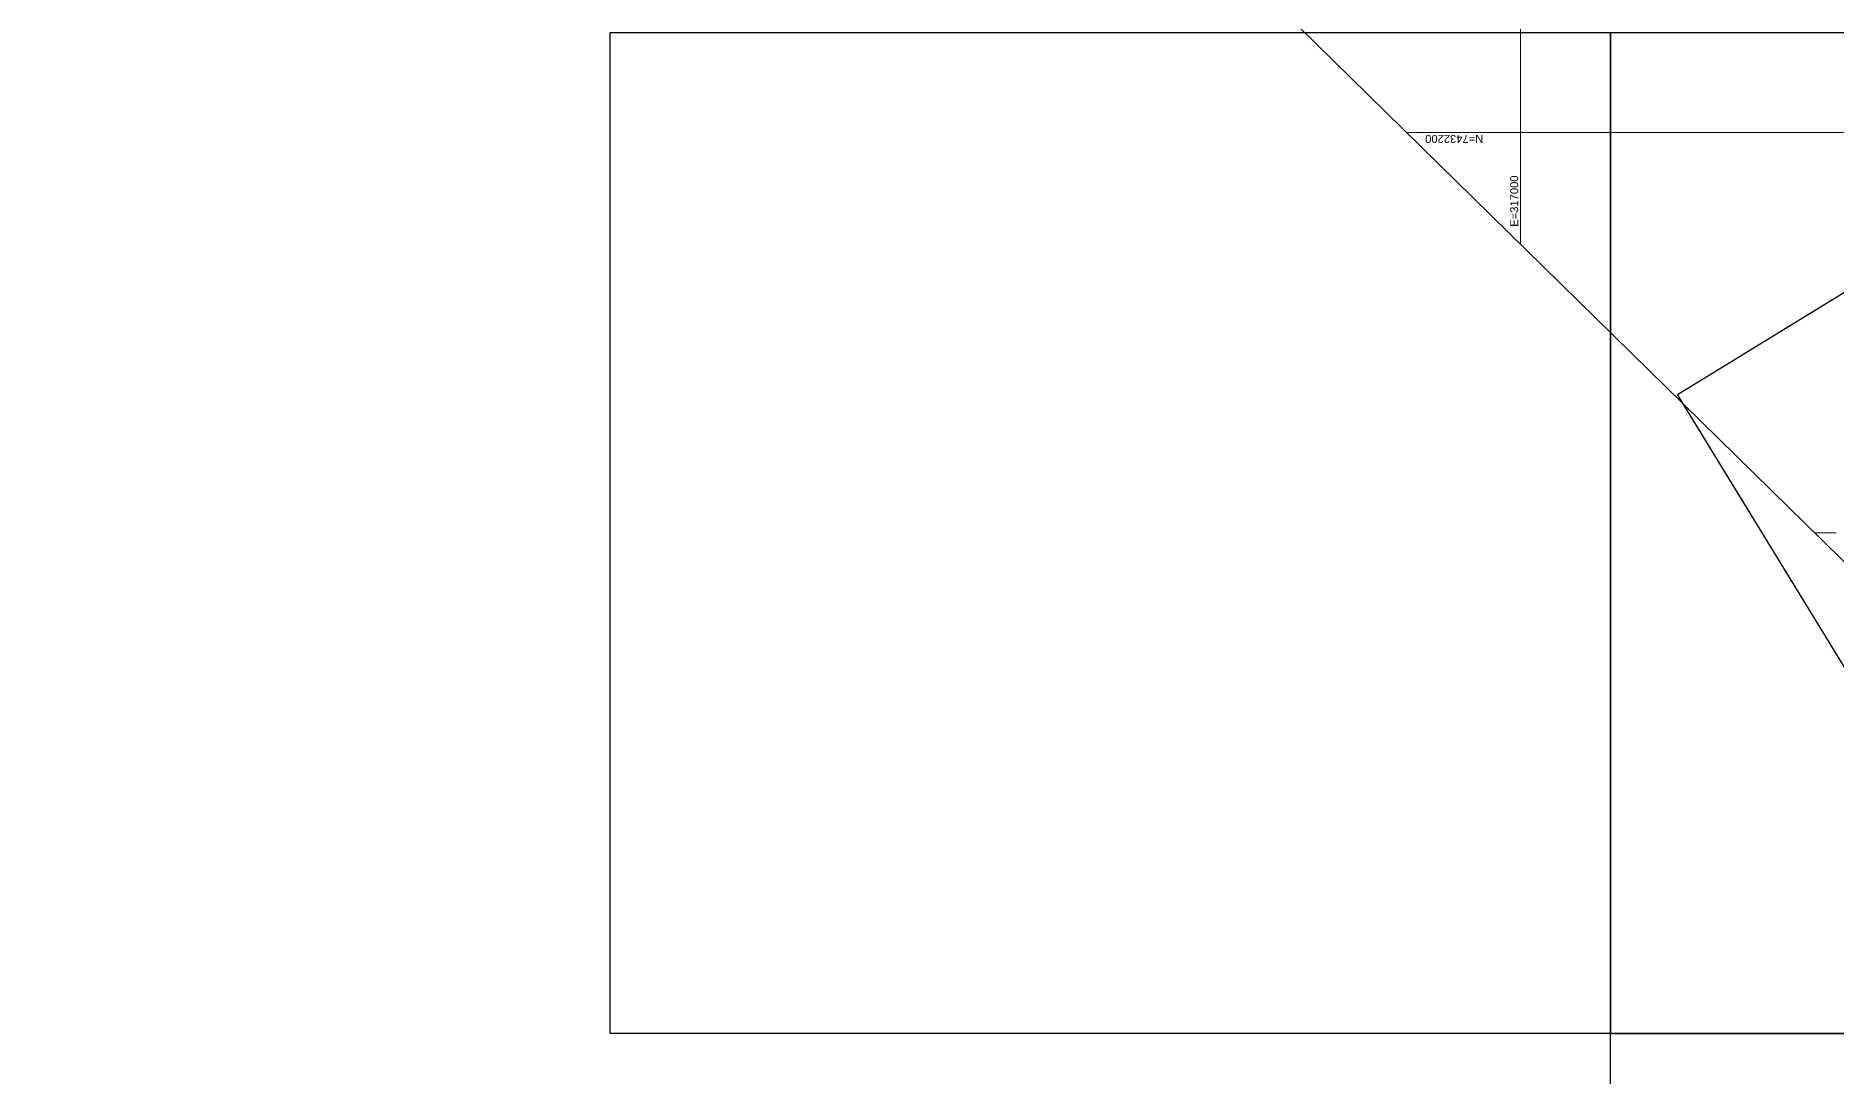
# Model space of a CAD drawing. Header units: metres. Extents: x 307545 to 341809, y 7387092 to 7434457.
# Drawn here: x 316258 to 317158, y 7431728 to 7432248 of the extents above; entities that cross this region are included whole.
import ezdxf
from ezdxf.enums import TextEntityAlignment as Align

# ---------------------------------------------------------------- set-up
doc = ezdxf.new("R2010")
doc.units = ezdxf.units.M
doc.header["$LTSCALE"] = 10
doc.layers.add('A-IMAGENS', color=255, linetype='Continuous')
doc.layers.add('F-SC-MALHA-TXT', color=8, linetype='Continuous')
doc.layers.add('A-VIEWPORTS', color=2, linetype='Continuous', plot=False)
doc.layers.add('F-VT-MALHA', color=8, linetype='Continuous', lineweight=0)
doc.styles.add('Arial', font='arial.ttf')
picture_1 = doc.add_image_def('image12.jpg', size_in_pixel=(5000, 5000))
picture_2 = doc.add_image_def('image13.jpg', size_in_pixel=(5000, 5000))
picture_3 = doc.add_image_def('image36.jpg', size_in_pixel=(5000, 5000))

# ---------------------------------------------------------------- blocks, each defined once
blk = doc.blocks.new('*U71')
at = {"layer": 'A-VIEWPORTS', "color": 2, "linetype": 'Continuous', "lineweight": -3}
blk.add_lwpolyline([(317783.42, 7430918.52), (317078.36, 7432069.19), (317567.79, 7432369.08), (318272.85, 7431218.41)], close=True, dxfattribs=at)
blk = doc.blocks.new('*U72')
at = {"layer": 'A-VIEWPORTS', "color": 2, "linetype": 'Continuous', "lineweight": -3}
blk.add_lwpolyline([(317221.6, 7431926.83), (316258.03, 7432871.65), (316659.9, 7433281.5), (317623.47, 7432336.68)], close=True, dxfattribs=at)

msp = doc.modelspace()

# ---------------------------------------------------------------- linework, layer by layer
at = {"layer": 'F-VT-MALHA'}
for p, q in [((317000, 7432144.12), (317000, 7432948.02)), ((316943.01, 7432200), (317383.46, 7432200)), ((317146.98, 7432000), (317157.62, 7432000))]:
    msp.add_line(p, q, dxfattribs=at)

# ---------------------------------------------------------------- block references
at = {"layer": 'A-VIEWPORTS', "color": 2, "linetype": 'Continuous', "lineweight": -3}
for name in ['*U72', '*U71']:
    msp.add_blockref(name, (0, 0), dxfattribs=at)

# ---------------------------------------------------------------- texts
at = {"layer": 'F-SC-MALHA-TXT', "style": 'Arial'}
msp.add_text('N=7432200', height=4, rotation=180, dxfattribs=at).set_placement((316952.31, 7432200), align=Align.BOTTOM_RIGHT)
msp.add_text('E=317000', height=4, rotation=90, dxfattribs=at).set_placement((317000, 7432152.92), align=Align.BOTTOM_LEFT)

# ---------------------------------------------------------------- pictures from other files: only their frames are drawn
at = {"layer": 'A-IMAGENS', "transparency": 33554687}
image = msp.add_image(picture_3, insert=(316544.9, 7431749.95), size_in_units=(500, 500), dxfattribs=dict(at, brightness=90))
image.dxf.flags = 6
image = msp.add_image(picture_1, insert=(317044.9, 7431749.95), size_in_units=(500, 500), dxfattribs=dict(at, brightness=90))
image.dxf.flags = 6
image = msp.add_image(picture_2, insert=(317044.9, 7431249.95), size_in_units=(500, 500), dxfattribs=dict(at, brightness=90))
image.dxf.flags = 6

doc.saveas('drawing.dxf')
